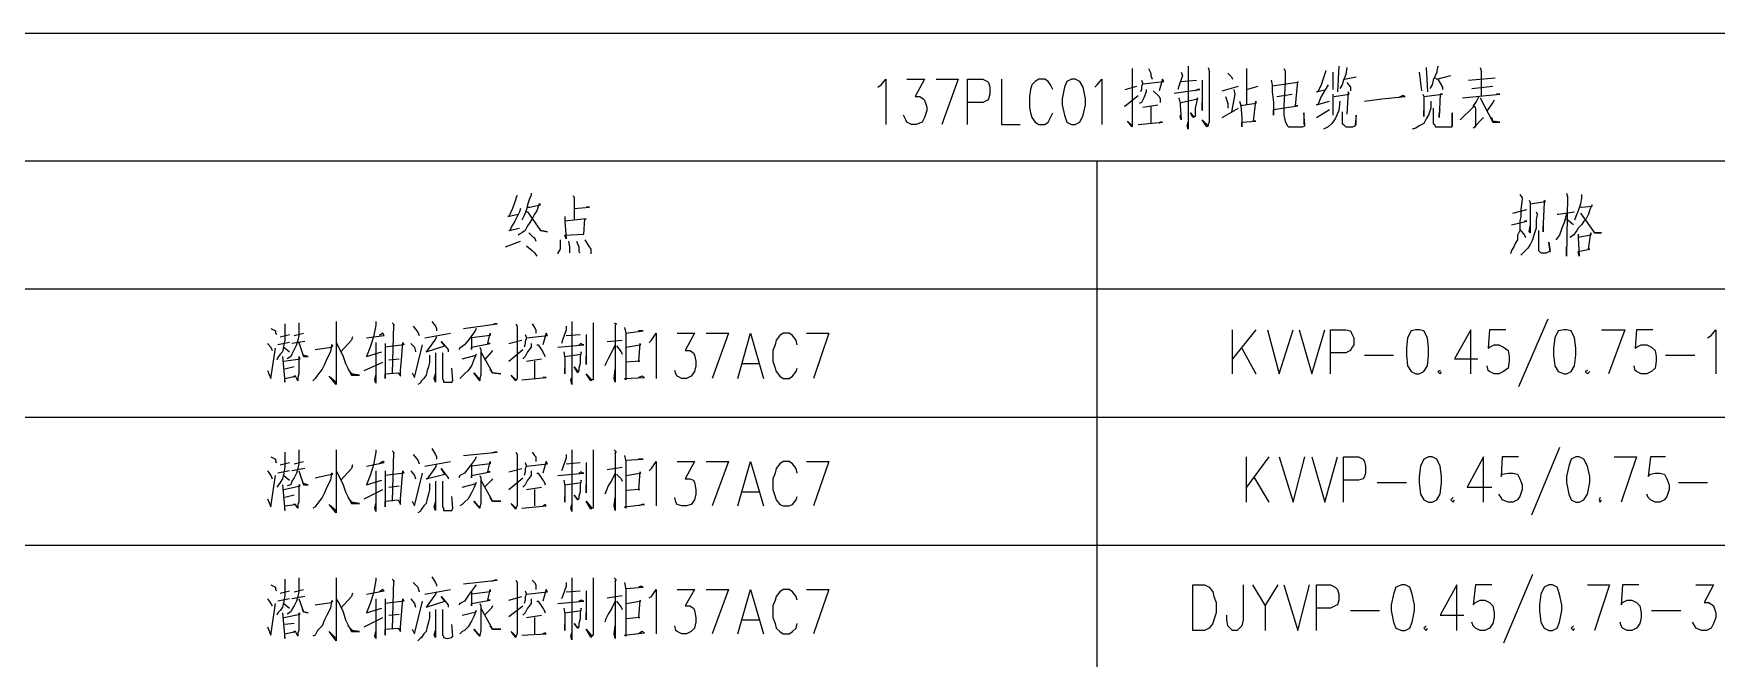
# Model space of a CAD drawing. Header units: millimetres. Extents: x 201 to 11482, y -7821 to 251.
# Drawn here: x 3325.2 to 3416.7, y -5501 to -5467 of the extents above; entities that cross this region are included whole.
import ezdxf

# ---------------------------------------------------------------- set-up
doc = ezdxf.new("R2010")
doc.units = ezdxf.units.MM

msp = doc.modelspace()

# ---------------------------------------------------------------- linework, layer by layer
at = {"color": 0, "lineweight": 18}
for points in [[(3542.416, -5473.913), (3542.416, -5466.991), (3233.615, -5466.991), (3233.615, -5473.913), (3542.416, -5473.913)], [(3384.936, -5468.896), (3384.936, -5469.087), (3384.936, -5471.881), (3384.936, -5472.071), (3384.682, -5471.754), (3384.936, -5472.008)], [(3385.825, -5468.896), (3385.952, -5469.15), (3385.952, -5469.277), (3385.952, -5469.277), (3386.015, -5469.468)], [(3387.603, -5469.087), (3387.666, -5469.277), (3387.476, -5469.849), (3387.412, -5470.039)], [(3387.984, -5468.769), (3387.984, -5468.896), (3387.984, -5472.198), (3387.92, -5472.008), (3387.984, -5471.817)], [(3389.063, -5468.833), (3389.127, -5469.023), (3389.127, -5471.69), (3389.127, -5471.817), (3389.063, -5471.944), (3389.063, -5472.008), (3389, -5472.071), (3388.746, -5471.69), (3389.063, -5472.008)], [(3390.143, -5469.15), (3390.333, -5469.341), (3390.397, -5469.468)], [(3391.159, -5468.896), (3391.159, -5469.023), (3391.159, -5470.865)], [(3393.191, -5468.896), (3393.254, -5469.023), (3393.254, -5469.658), (3393.191, -5470.928), (3393.191, -5471.436), (3393.254, -5471.754), (3393.318, -5471.881), (3393.381, -5472.008), (3393.445, -5472.071), (3393.699, -5472.071), (3394.207, -5472.071), (3394.334, -5472.008), (3394.334, -5471.944), (3394.27, -5471.309), (3394.27, -5471.944)], [(3395.477, -5469.023), (3395.223, -5469.785), (3395.032, -5470.166), (3394.969, -5470.166), (3395.477, -5470.039), (3395.604, -5469.785), (3395.223, -5470.42), (3395.032, -5470.865), (3394.969, -5470.865), (3395.667, -5470.674)], [(3395.858, -5469.087), (3395.858, -5470.039)], [(3396.175, -5468.769), (3396.112, -5470.166)], [(3396.62, -5468.833), (3396.556, -5469.214), (3396.429, -5469.531), (3396.366, -5469.785), (3396.239, -5469.976)], [(3400.557, -5469.087), (3400.684, -5470.103)], [(3400.938, -5468.833), (3401.001, -5470.166)], [(3401.573, -5468.769), (3401.509, -5469.023), (3401.509, -5469.087), (3401.319, -5469.531), (3401.255, -5469.785), (3401.128, -5469.976)], [(3403.859, -5468.833), (3403.922, -5469.023), (3403.922, -5470.42)], [(3371.093, -5469.912), (3371.283, -5469.785), (3371.537, -5469.468), (3371.537, -5471.944)], [(3372.68, -5469.468), (3373.633, -5469.468), (3373.125, -5470.42), (3373.379, -5470.42), (3373.569, -5470.547), (3373.633, -5470.611), (3373.76, -5470.992), (3373.76, -5471.182), (3373.633, -5471.563), (3373.506, -5471.817), (3373.188, -5471.944), (3372.934, -5471.944), (3372.68, -5471.817), (3372.617, -5471.69), (3372.49, -5471.436)], [(3374.268, -5469.468), (3375.474, -5469.468), (3374.585, -5471.944)], [(3375.982, -5471.944), (3375.982, -5469.468), (3376.808, -5469.468), (3377.062, -5469.595), (3377.125, -5469.658), (3377.189, -5469.912), (3377.189, -5470.293), (3377.125, -5470.547), (3377.062, -5470.611), (3376.808, -5470.738), (3375.982, -5470.738)], [(3377.824, -5469.468), (3377.824, -5471.944), (3378.84, -5471.944)], [(3380.618, -5470.039), (3380.491, -5469.785), (3380.364, -5469.595), (3380.173, -5469.468), (3379.856, -5469.468), (3379.665, -5469.595), (3379.475, -5469.785), (3379.411, -5470.039), (3379.348, -5470.42), (3379.348, -5470.992), (3379.411, -5471.309), (3379.475, -5471.563), (3379.665, -5471.817), (3379.856, -5471.944), (3380.173, -5471.944), (3380.364, -5471.817), (3380.491, -5471.563), (3380.618, -5471.309)], [(3381.634, -5469.468), (3381.38, -5469.595), (3381.253, -5469.912), (3381.126, -5470.547), (3381.126, -5470.865), (3381.253, -5471.436), (3381.38, -5471.817), (3381.634, -5471.944), (3381.824, -5471.944), (3382.078, -5471.817), (3382.269, -5471.436), (3382.396, -5470.865), (3382.396, -5470.547), (3382.269, -5469.912), (3382.078, -5469.595), (3381.824, -5469.468), (3381.634, -5469.468)], [(3382.904, -5469.912), (3383.031, -5469.785), (3383.285, -5469.468), (3383.285, -5471.944)], [(3384.555, -5470.039), (3385.19, -5469.849)], [(3385.698, -5470.039), (3385.698, -5470.166), (3385.571, -5470.484), (3385.444, -5470.738), (3385.317, -5470.801)], [(3385.444, -5469.531), (3385.507, -5469.722), (3385.444, -5469.849), (3385.444, -5470.039), (3385.38, -5470.166)], [(3385.507, -5469.722), (3386.65, -5469.595), (3386.587, -5469.468), (3386.396, -5470.103)], [(3386.079, -5470.103), (3386.396, -5470.42), (3386.46, -5470.547), (3386.46, -5470.738)], [(3387.222, -5470.23), (3388.619, -5470.039), (3388.555, -5470.039), (3388.492, -5470.039), (3388.365, -5470.103)], [(3387.603, -5469.595), (3388.428, -5469.531)], [(3388.746, -5469.531), (3388.746, -5469.658), (3388.746, -5471.182), (3388.746, -5470.865), (3388.746, -5470.738)], [(3389.825, -5470.103), (3390.714, -5469.849)], [(3390.46, -5470.039), (3390.524, -5470.293), (3390.333, -5471.246)], [(3391.159, -5470.039), (3391.794, -5469.849)], [(3392.492, -5469.531), (3392.556, -5469.785), (3392.556, -5470.166), (3392.619, -5470.738), (3392.619, -5470.801), (3392.619, -5471.436), (3392.619, -5471.119), (3393.953, -5470.928), (3393.826, -5470.928), (3393.953, -5469.595), (3393.953, -5469.658), (3392.556, -5469.849)], [(3395.921, -5470.42), (3396.747, -5470.293), (3396.683, -5470.166), (3396.62, -5471.373)], [(3396.493, -5469.468), (3397.128, -5469.341)], [(3396.62, -5469.658), (3396.81, -5469.912), (3396.81, -5470.103)], [(3401.446, -5469.404), (3401.509, -5469.468), (3402.271, -5469.277)], [(3401.573, -5469.468), (3401.827, -5469.912), (3401.827, -5470.039)], [(3403.224, -5469.531), (3404.684, -5469.404)], [(3403.414, -5469.976), (3404.557, -5469.849)], [(3384.491, -5470.928), (3384.555, -5470.928), (3385.253, -5470.357)], [(3385.507, -5470.992), (3386.333, -5470.865)], [(3385.952, -5470.928), (3385.952, -5471.881)], [(3387.476, -5470.484), (3387.539, -5470.801), (3387.539, -5470.865), (3387.603, -5471.69), (3387.539, -5471.5), (3387.603, -5471.373)], [(3387.603, -5470.738), (3388.492, -5470.547), (3388.492, -5470.484), (3388.428, -5470.738), (3388.365, -5471.055), (3388.365, -5471.309), (3388.365, -5471.5), (3388.238, -5471.563), (3388.111, -5471.309), (3388.301, -5471.563)], [(3389.825, -5471.563), (3390.714, -5471.055)], [(3390.016, -5470.42), (3390.143, -5470.801), (3390.143, -5471.055)], [(3390.778, -5470.674), (3390.841, -5470.928), (3390.905, -5471.563), (3390.905, -5472.071), (3390.905, -5471.817), (3391.667, -5471.754), (3391.54, -5471.754), (3391.667, -5470.674), (3391.667, -5470.801), (3390.841, -5470.928)], [(3392.81, -5470.42), (3393.635, -5470.293)], [(3396.239, -5470.674), (3396.175, -5471.182), (3395.985, -5471.627), (3395.794, -5471.881), (3395.604, -5472.071), (3395.35, -5472.198)], [(3395.858, -5470.293), (3395.858, -5470.42), (3395.858, -5471.055), (3395.858, -5471.055), (3395.858, -5471.436)], [(3397.572, -5470.674), (3398.525, -5470.547), (3398.525, -5470.547), (3399.795, -5470.42), (3399.668, -5470.357), (3399.414, -5470.484)], [(3401.192, -5470.674), (3401.192, -5470.801), (3401.192, -5471.055), (3401.065, -5471.436), (3400.938, -5471.627), (3400.811, -5471.881), (3400.557, -5472.008), (3400.366, -5472.135), (3400.176, -5472.198)], [(3400.747, -5470.293), (3400.811, -5470.42), (3400.811, -5471.5), (3400.811, -5471.309), (3400.811, -5471.182)], [(3400.811, -5470.42), (3401.827, -5470.293), (3401.7, -5470.293), (3401.636, -5471.563), (3401.636, -5471.373), (3401.7, -5471.119)], [(3401.319, -5471.055), (3401.319, -5471.182), (3401.319, -5471.246), (3401.319, -5471.69), (3401.319, -5471.881), (3401.382, -5471.944), (3401.446, -5472.071), (3401.7, -5472.071), (3401.954, -5472.071), (3402.335, -5472.071), (3402.335, -5472.008), (3402.335, -5471.309), (3402.335, -5472.008)], [(3403.795, -5470.42), (3403.668, -5470.674), (3403.478, -5470.928), (3403.478, -5470.992), (3403.351, -5471.119), (3403.224, -5471.246), (3403.033, -5471.436), (3402.906, -5471.563), (3402.779, -5471.69)], [(3402.906, -5470.484), (3404.938, -5470.293), (3404.875, -5470.293), (3404.748, -5470.293)], [(3403.541, -5470.928), (3403.605, -5471.055), (3403.605, -5472.071), (3403.478, -5472.135), (3404.049, -5471.563)], [(3403.859, -5470.484), (3404.557, -5471.817), (3404.938, -5471.817), (3404.557, -5471.754), (3404.494, -5471.563)], [(3404.621, -5470.611), (3404.557, -5470.738), (3404.24, -5471.182)], [(3385.253, -5471.944), (3386.587, -5471.817), (3386.46, -5471.817), (3386.396, -5471.881)], [(3394.969, -5471.563), (3395.667, -5471.119)], [(3396.366, -5471.246), (3396.366, -5471.754), (3396.366, -5471.881), (3396.429, -5471.944), (3396.556, -5472.071), (3396.747, -5472.071), (3396.937, -5472.071), (3397.064, -5472.008), (3397.128, -5471.944), (3397.128, -5471.436), (3397.064, -5471.944)], [(3323.277, -5480.898), (3383.031, -5480.898), (3383.031, -5473.913)], [(3383.031, -5480.898), (3432.878, -5480.898), (3432.878, -5473.913)], [(3351.471, -5475.818), (3351.408, -5475.945), (3351.408, -5476.008), (3351.217, -5476.516), (3351.027, -5476.961), (3350.963, -5476.961), (3351.535, -5476.834)], [(3351.662, -5476.516), (3351.598, -5476.707), (3351.344, -5477.215), (3351.154, -5477.532), (3351.09, -5477.723), (3351.027, -5477.723), (3351.598, -5477.596)], [(3352.043, -5476.453), (3352.17, -5476.453), (3352.741, -5476.326), (3352.678, -5476.262), (3352.551, -5476.643), (3352.424, -5476.834), (3352.297, -5477.088), (3352.17, -5477.278), (3352.043, -5477.469), (3351.916, -5477.723), (3351.725, -5477.85), (3351.598, -5477.913), (3351.535, -5477.977)], [(3352.233, -5475.691), (3352.233, -5475.818), (3352.17, -5475.945), (3352.043, -5476.326), (3351.979, -5476.58), (3351.852, -5476.897), (3351.725, -5477.151)], [(3354.519, -5475.818), (3354.583, -5475.945), (3354.583, -5477.151)], [(3354.583, -5476.516), (3355.408, -5476.453), (3355.345, -5476.453), (3355.218, -5476.453)], [(3406.018, -5475.754), (3406.145, -5475.945), (3406.145, -5476.008), (3406.081, -5476.58), (3406.081, -5476.961), (3406.018, -5477.215), (3406.018, -5477.469), (3406.018, -5477.723), (3405.891, -5477.977), (3405.891, -5478.231), (3405.764, -5478.421), (3405.7, -5478.612), (3405.573, -5478.802), (3405.51, -5478.993)], [(3405.637, -5476.77), (3406.399, -5476.58)], [(3406.526, -5476.072), (3406.589, -5476.199), (3406.589, -5477.596), (3406.589, -5477.85), (3406.526, -5477.786), (3406.589, -5477.469)], [(3406.589, -5476.262), (3407.415, -5476.135), (3407.351, -5476.072), (3407.351, -5476.199), (3407.288, -5477.342), (3407.288, -5477.786), (3407.288, -5477.659), (3407.288, -5477.469)], [(3408.558, -5475.691), (3408.621, -5475.881), (3408.558, -5479.12), (3408.558, -5478.993), (3408.558, -5478.612)], [(3409.32, -5476.453), (3409.383, -5476.453), (3409.955, -5476.389), (3409.955, -5476.326), (3409.828, -5476.58), (3409.764, -5476.834), (3409.637, -5477.088), (3409.51, -5477.215), (3409.383, -5477.405), (3409.193, -5477.596), (3409.129, -5477.723), (3408.939, -5477.977), (3408.748, -5478.104)], [(3409.383, -5475.754), (3409.383, -5475.945), (3409.32, -5476.262), (3409.193, -5476.643), (3409.066, -5476.961), (3409.002, -5477.151)], [(3351.979, -5476.707), (3352.043, -5476.707), (3352.741, -5477.723), (3353.122, -5477.786), (3352.741, -5477.723), (3352.678, -5477.596)], [(3354.075, -5476.961), (3354.075, -5476.961), (3354.075, -5477.215), (3354.138, -5478.167), (3354.075, -5477.977), (3355.091, -5477.913), (3355.091, -5477.913), (3355.154, -5477.088), (3355.218, -5477.088), (3354.075, -5477.215)], [(3405.573, -5477.405), (3406.399, -5477.215), (3406.335, -5477.215), (3406.272, -5477.215)], [(3406.907, -5476.707), (3406.97, -5476.834), (3406.907, -5477.151), (3406.907, -5477.596), (3406.78, -5477.977), (3406.716, -5478.231), (3406.589, -5478.485), (3406.462, -5478.675), (3406.335, -5478.802), (3406.145, -5478.993), (3406.081, -5479.056)], [(3408.558, -5476.834), (3408.431, -5477.278), (3408.304, -5477.596), (3408.177, -5477.977), (3407.986, -5478.231)], [(3408.05, -5476.834), (3408.113, -5476.834), (3409.002, -5476.707)], [(3408.558, -5477.088), (3408.875, -5477.342), (3408.939, -5477.405)], [(3409.32, -5476.77), (3409.32, -5476.77), (3410.082, -5477.85), (3410.463, -5477.85), (3410.082, -5477.85), (3410.018, -5477.723)], [(3350.836, -5478.612), (3351.662, -5478.294)], [(3352.106, -5477.85), (3352.36, -5478.104), (3352.424, -5478.104), (3352.487, -5478.294)], [(3353.821, -5478.231), (3353.821, -5478.548), (3353.821, -5478.739), (3353.694, -5478.929), (3353.694, -5478.993)], [(3354.265, -5478.294), (3354.329, -5478.612), (3354.329, -5478.802), (3354.329, -5478.929)], [(3354.71, -5478.294), (3354.837, -5478.612), (3354.837, -5478.866), (3354.9, -5478.929)], [(3355.154, -5478.231), (3355.345, -5478.548), (3355.472, -5478.739), (3355.472, -5478.929), (3355.472, -5478.993)], [(3406.018, -5477.659), (3406.272, -5477.977), (3406.335, -5478.104)], [(3407.034, -5477.723), (3407.034, -5477.85), (3407.034, -5477.913), (3407.034, -5478.675), (3407.034, -5478.802), (3407.097, -5478.866), (3407.161, -5478.929), (3407.224, -5478.929), (3407.478, -5478.929), (3407.605, -5478.866), (3407.669, -5478.866), (3407.605, -5478.358), (3407.669, -5478.866)], [(3409.193, -5477.913), (3409.193, -5478.104), (3409.256, -5479.12), (3409.193, -5478.866), (3409.828, -5478.739), (3409.764, -5478.739), (3409.891, -5477.85), (3409.891, -5477.977), (3409.193, -5478.104)], [(3351.979, -5478.548), (3352.297, -5478.802), (3352.424, -5478.929), (3352.551, -5479.12)], [(3323.277, -5487.883), (3383.031, -5487.883), (3383.031, -5480.898)], [(3383.031, -5487.883), (3432.878, -5487.883), (3432.878, -5480.898)], [(3338.835, -5482.803), (3338.835, -5482.93), (3338.835, -5483.692), (3338.771, -5483.946), (3338.708, -5484.327), (3338.581, -5484.454), (3338.454, -5484.644), (3338.39, -5484.771)], [(3339.597, -5482.739), (3339.597, -5482.93), (3339.597, -5483.438), (3339.533, -5483.692), (3339.47, -5483.946), (3339.343, -5484.2), (3339.216, -5484.454), (3339.152, -5484.581), (3338.962, -5484.708)], [(3341.629, -5482.676), (3341.629, -5482.93), (3341.629, -5485.724), (3341.629, -5485.978), (3341.629, -5486.105), (3341.248, -5485.66), (3341.629, -5485.978)], [(3343.788, -5482.676), (3343.788, -5482.866), (3343.661, -5483.501), (3343.47, -5484.073), (3343.28, -5484.581), (3343.28, -5484.581), (3344.105, -5484.327)], [(3344.677, -5482.739), (3344.804, -5482.866), (3344.74, -5482.866), (3344.677, -5485.47)], [(3345.82, -5482.93), (3346.074, -5483.247), (3346.137, -5483.438)], [(3346.836, -5482.676), (3347.026, -5482.93), (3347.09, -5483.057), (3347.09, -5483.184)], [(3348.55, -5483.057), (3350.392, -5482.803), (3350.265, -5482.803), (3350.074, -5482.866)], [(3351.408, -5482.803), (3351.471, -5482.93), (3351.471, -5485.787), (3351.408, -5485.914), (3351.154, -5485.597), (3351.408, -5485.851)], [(3352.297, -5482.803), (3352.424, -5482.993), (3352.487, -5483.12), (3352.487, -5483.184), (3352.487, -5483.311)], [(3354.138, -5482.93), (3354.138, -5483.12), (3353.948, -5483.692), (3353.884, -5483.882)], [(3354.456, -5482.676), (3354.456, -5482.803), (3354.456, -5486.105), (3354.392, -5485.851), (3354.456, -5485.724)], [(3355.599, -5482.739), (3355.599, -5482.866), (3355.599, -5485.533), (3355.599, -5485.724), (3355.599, -5485.851), (3355.535, -5485.851), (3355.472, -5485.914), (3355.218, -5485.533), (3355.535, -5485.851)], [(3356.742, -5482.739), (3356.869, -5482.803), (3356.805, -5482.866), (3356.805, -5485.978), (3356.742, -5485.787), (3356.805, -5485.279)], [(3357.313, -5482.993), (3357.377, -5483.311), (3357.377, -5485.851), (3357.313, -5485.787), (3358.393, -5485.724), (3358.266, -5485.66), (3358.075, -5485.724)], [(3407.542, -5482.549), (3405.954, -5486.232)], [(3337.882, -5483.882), (3338.073, -5484.073), (3338.136, -5484.263)], [(3338.073, -5483.057), (3338.327, -5483.184), (3338.327, -5483.311), (3338.39, -5483.374)], [(3339.089, -5483.819), (3338.454, -5483.946)], [(3338.581, -5483.501), (3339.089, -5483.374)], [(3339.914, -5483.755), (3339.216, -5483.882)], [(3339.343, -5483.438), (3339.851, -5483.311)], [(3339.597, -5483.819), (3339.851, -5484.581), (3340.105, -5484.581), (3339.851, -5484.517), (3339.787, -5484.454)], [(3341.629, -5483.819), (3341.819, -5484.2), (3342.01, -5484.581), (3342.137, -5484.962), (3342.391, -5485.47), (3342.454, -5485.597), (3342.899, -5485.597), (3342.454, -5485.533)], [(3342.518, -5483.501), (3342.454, -5483.692), (3341.883, -5484.327)], [(3343.28, -5483.565), (3344.232, -5483.438), (3344.169, -5483.311), (3343.978, -5483.438)], [(3343.788, -5483.819), (3343.788, -5483.946), (3343.788, -5483.946), (3343.788, -5486.041), (3343.724, -5485.851), (3343.788, -5485.597)], [(3344.296, -5483.882), (3344.296, -5484.073), (3344.296, -5485.787), (3344.296, -5485.533), (3344.994, -5485.47), (3345.121, -5485.66), (3345.121, -5485.343), (3345.185, -5484.771), (3345.248, -5483.819), (3345.312, -5483.946), (3344.296, -5484.073)], [(3345.693, -5483.882), (3345.883, -5484.073), (3345.947, -5484.327)], [(3346.455, -5483.565), (3347.852, -5483.311)], [(3347.09, -5483.501), (3347.026, -5483.628), (3346.582, -5484.263), (3346.518, -5484.327), (3347.534, -5484.009), (3347.344, -5483.755), (3347.725, -5484.2), (3347.725, -5484.327)], [(3349.249, -5483.057), (3349.185, -5483.184), (3348.868, -5483.628), (3348.614, -5483.946), (3348.36, -5484.136), (3348.296, -5484.2)], [(3348.995, -5483.501), (3348.995, -5484.2), (3348.995, -5484.073), (3350.011, -5483.882), (3349.884, -5483.882), (3350.011, -5483.311), (3350.011, -5483.438), (3348.995, -5483.565)], [(3351.027, -5483.882), (3351.725, -5483.692)], [(3352.233, -5483.882), (3352.233, -5484.073), (3352.043, -5484.327), (3351.916, -5484.581), (3351.789, -5484.708)], [(3351.916, -5483.374), (3351.979, -5483.565), (3351.916, -5483.755), (3351.916, -5483.882), (3351.852, -5484.073)], [(3351.979, -5483.565), (3353.122, -5483.438), (3353.059, -5483.311), (3352.868, -5483.946)], [(3353.694, -5484.073), (3355.091, -5483.946), (3355.027, -5483.946), (3354.964, -5483.882), (3354.837, -5483.946)], [(3354.138, -5483.438), (3354.9, -5483.374)], [(3355.218, -5483.374), (3355.218, -5483.501), (3355.218, -5485.025), (3355.218, -5484.771), (3355.218, -5484.581)], [(3356.361, -5483.755), (3357.186, -5483.692)], [(3357.377, -5483.311), (3358.329, -5483.184), (3358.202, -5483.184), (3358.075, -5483.184)], [(3357.377, -5484.073), (3358.139, -5483.946), (3358.202, -5483.946), (3358.139, -5483.882), (3358.075, -5484.835), (3358.139, -5484.835), (3357.377, -5484.898)], [(3358.647, -5483.819), (3358.774, -5483.692), (3359.028, -5483.311), (3359.028, -5485.787)], [(3360.171, -5483.311), (3361.123, -5483.311), (3360.615, -5484.263), (3360.869, -5484.263), (3361.06, -5484.39), (3361.123, -5484.517), (3361.187, -5484.835), (3361.187, -5485.089), (3361.123, -5485.406), (3360.933, -5485.66), (3360.679, -5485.787), (3360.425, -5485.787), (3360.171, -5485.66), (3360.107, -5485.533), (3360.044, -5485.343)], [(3361.758, -5483.311), (3362.965, -5483.311), (3362.076, -5485.787)], [(3363.473, -5485.787), (3364.171, -5483.311), (3364.87, -5485.787)], [(3366.711, -5483.946), (3366.648, -5483.692), (3366.457, -5483.438), (3366.267, -5483.311), (3365.949, -5483.311), (3365.759, -5483.438), (3365.568, -5483.692), (3365.505, -5483.946), (3365.378, -5484.263), (3365.378, -5484.835), (3365.505, -5485.216), (3365.568, -5485.406), (3365.759, -5485.66), (3365.949, -5485.787), (3366.267, -5485.787), (3366.457, -5485.66), (3366.648, -5485.406), (3366.711, -5485.216)], [(3367.219, -5483.311), (3368.426, -5483.311), (3367.6, -5485.787)], [(3391.667, -5483.12), (3390.397, -5484.708)], [(3390.397, -5485.533), (3390.397, -5483.12)], [(3392.302, -5483.12), (3392.937, -5485.533), (3393.699, -5483.12)], [(3394.016, -5483.12), (3394.715, -5485.533), (3395.413, -5483.12)], [(3395.731, -5485.533), (3395.731, -5483.12), (3396.556, -5483.12), (3396.81, -5483.184), (3396.874, -5483.311), (3397.001, -5483.565), (3397.001, -5483.946), (3396.874, -5484.136), (3396.81, -5484.263), (3396.556, -5484.39), (3395.731, -5484.39)], [(3400.366, -5483.12), (3400.112, -5483.184), (3399.922, -5483.565), (3399.858, -5484.136), (3399.858, -5484.517), (3399.922, -5485.089), (3400.112, -5485.406), (3400.366, -5485.533), (3400.557, -5485.533), (3400.811, -5485.406), (3401.001, -5485.089), (3401.065, -5484.517), (3401.065, -5484.136), (3401.001, -5483.565), (3400.811, -5483.184), (3400.557, -5483.12), (3400.366, -5483.12)], [(3403.351, -5485.533), (3403.351, -5483.12), (3402.462, -5484.708), (3403.732, -5484.708)], [(3405.256, -5483.12), (3404.367, -5483.12), (3404.303, -5484.136), (3404.367, -5484.073), (3404.621, -5483.946), (3404.875, -5483.946), (3405.129, -5484.073), (3405.383, -5484.263), (3405.446, -5484.581), (3405.446, -5484.835), (3405.383, -5485.216), (3405.129, -5485.406), (3404.875, -5485.533), (3404.621, -5485.533), (3404.367, -5485.406), (3404.303, -5485.343), (3404.24, -5485.089)], [(3408.431, -5483.12), (3408.113, -5483.184), (3407.923, -5483.565), (3407.859, -5484.136), (3407.859, -5484.517), (3407.923, -5485.089), (3408.113, -5485.406), (3408.431, -5485.533), (3408.558, -5485.533), (3408.812, -5485.406), (3409.002, -5485.089), (3409.066, -5484.517), (3409.066, -5484.136), (3409.002, -5483.565), (3408.812, -5483.184), (3408.558, -5483.12), (3408.431, -5483.12)], [(3410.463, -5483.12), (3411.733, -5483.12), (3410.844, -5485.533)], [(3413.257, -5483.12), (3412.368, -5483.12), (3412.304, -5484.136), (3412.368, -5484.073), (3412.622, -5483.946), (3412.939, -5483.946), (3413.193, -5484.073), (3413.384, -5484.263), (3413.447, -5484.581), (3413.447, -5484.835), (3413.384, -5485.216), (3413.193, -5485.406), (3412.939, -5485.533), (3412.622, -5485.533), (3412.368, -5485.406), (3412.304, -5485.343), (3412.241, -5485.089)], [(3416.241, -5483.565), (3416.432, -5483.438), (3416.686, -5483.12), (3416.686, -5485.533)], [(3337.882, -5485.343), (3338.073, -5485.787), (3338.327, -5484.136)], [(3338.708, -5484.581), (3338.835, -5485.978), (3338.835, -5485.787), (3339.406, -5485.66), (3339.343, -5485.66), (3339.279, -5485.724)], [(3338.771, -5484.073), (3339.089, -5484.327)], [(3338.771, -5484.835), (3339.66, -5484.708), (3339.597, -5484.581), (3339.597, -5484.962), (3339.597, -5485.279), (3339.597, -5485.533), (3339.533, -5485.724), (3339.533, -5485.914), (3339.406, -5485.66)], [(3340.486, -5484.2), (3341.375, -5484.073), (3341.438, -5484.009), (3341.375, -5483.946), (3341.311, -5484.327), (3341.121, -5484.708), (3340.994, -5485.025), (3340.867, -5485.279), (3340.613, -5485.597), (3340.486, -5485.787), (3340.359, -5485.914)], [(3344.486, -5484.771), (3345.058, -5484.708)], [(3345.756, -5485.47), (3345.883, -5485.724), (3346.328, -5483.946)], [(3346.709, -5484.517), (3346.709, -5484.644), (3346.709, -5484.898), (3346.645, -5485.152), (3346.582, -5485.343), (3346.518, -5485.597), (3346.391, -5485.787), (3346.264, -5485.914), (3346.201, -5486.041), (3346.074, -5486.105)], [(3347.026, -5484.39), (3347.026, -5484.517), (3347.026, -5485.724), (3347.026, -5485.978), (3346.963, -5485.787), (3347.026, -5485.533)], [(3347.407, -5484.39), (3347.407, -5485.597), (3347.407, -5485.787), (3347.471, -5485.914), (3347.471, -5485.978), (3347.661, -5485.978), (3347.915, -5485.978), (3347.979, -5485.914), (3347.915, -5485.216)], [(3348.487, -5484.708), (3349.249, -5484.517), (3349.249, -5484.454), (3349.122, -5484.771), (3348.995, -5485.089), (3348.804, -5485.343), (3348.614, -5485.533), (3348.487, -5485.66), (3348.36, -5485.787)], [(3349.439, -5484.073), (3349.503, -5484.2), (3349.503, -5485.597), (3349.439, -5485.787), (3349.439, -5485.914), (3349.122, -5485.47), (3349.439, -5485.851)], [(3349.503, -5484.327), (3350.138, -5485.47), (3350.582, -5485.533), (3350.138, -5485.47), (3350.011, -5485.279)], [(3350.138, -5484.263), (3350.074, -5484.327), (3349.693, -5484.771)], [(3351.027, -5484.835), (3351.027, -5484.835), (3351.789, -5484.2)], [(3351.979, -5484.835), (3352.805, -5484.708)], [(3352.551, -5483.946), (3352.614, -5483.946), (3352.868, -5484.327), (3352.932, -5484.454), (3352.995, -5484.581)], [(3354.011, -5484.327), (3354.075, -5484.708), (3354.075, -5484.708), (3354.075, -5485.533), (3354.075, -5485.343), (3354.075, -5485.216)], [(3354.075, -5484.581), (3354.964, -5484.454), (3354.964, -5484.327), (3354.9, -5484.581), (3354.9, -5484.962), (3354.837, -5485.216), (3354.837, -5485.343), (3354.773, -5485.47), (3354.583, -5485.152), (3354.773, -5485.406)], [(3356.805, -5483.946), (3356.615, -5484.327), (3356.424, -5484.708), (3356.297, -5484.962), (3356.234, -5485.089)], [(3356.869, -5484.009), (3357.123, -5484.327), (3357.186, -5484.454)], [(3390.905, -5484.136), (3391.667, -5485.533)], [(3397.572, -5484.517), (3399.16, -5484.517)], [(3413.955, -5484.517), (3415.543, -5484.517)], [(3339.343, -5485.152), (3338.835, -5485.279)], [(3342.264, -5485.279), (3342.518, -5485.597)], [(3343.153, -5485.343), (3344.169, -5484.898)], [(3351.725, -5485.851), (3353.059, -5485.724), (3352.995, -5485.724), (3352.868, -5485.724)], [(3352.424, -5484.835), (3352.424, -5485.787)], [(3363.727, -5484.962), (3364.616, -5484.962)], [(3401.7, -5485.343), (3401.573, -5485.406), (3401.7, -5485.533), (3401.763, -5485.406)], [(3409.701, -5485.343), (3409.574, -5485.406), (3409.701, -5485.533), (3409.828, -5485.406)], [(3323.277, -5487.883), (3323.277, -5494.868), (3383.031, -5494.868), (3383.031, -5487.883)], [(3383.031, -5494.868), (3432.878, -5494.868), (3432.878, -5487.883)], [(3338.073, -5490.042), (3338.327, -5490.169), (3338.327, -5490.296), (3338.39, -5490.359)], [(3338.835, -5489.788), (3338.835, -5489.915), (3338.835, -5490.613), (3338.771, -5490.931), (3338.708, -5491.248), (3338.581, -5491.439), (3338.454, -5491.629), (3338.39, -5491.693)], [(3339.597, -5489.661), (3339.597, -5489.915), (3339.597, -5490.423), (3339.533, -5490.677), (3339.47, -5490.931), (3339.343, -5491.185), (3339.216, -5491.375), (3339.152, -5491.566), (3338.962, -5491.629)], [(3339.343, -5490.423), (3339.851, -5490.296)], [(3341.629, -5489.661), (3341.629, -5489.915), (3341.629, -5492.709), (3341.629, -5492.963), (3341.629, -5493.09), (3341.248, -5492.645), (3341.629, -5492.963)], [(3343.788, -5489.661), (3343.788, -5489.788), (3343.661, -5490.486), (3343.47, -5491.058), (3343.28, -5491.566), (3343.28, -5491.566), (3344.105, -5491.312)], [(3343.28, -5490.55), (3344.232, -5490.359), (3344.169, -5490.296), (3343.978, -5490.423)], [(3344.677, -5489.724), (3344.804, -5489.851), (3344.74, -5489.788), (3344.677, -5492.455)], [(3345.82, -5489.915), (3346.074, -5490.232), (3346.137, -5490.423)], [(3346.455, -5490.55), (3347.852, -5490.296)], [(3346.836, -5489.597), (3347.026, -5489.915), (3347.09, -5490.042), (3347.09, -5490.169)], [(3349.249, -5490.042), (3349.185, -5490.169), (3348.868, -5490.613), (3348.614, -5490.931), (3348.36, -5491.058), (3348.296, -5491.185)], [(3348.55, -5489.978), (3350.392, -5489.788), (3350.265, -5489.788), (3350.074, -5489.851)], [(3348.995, -5490.423), (3348.995, -5491.185), (3348.995, -5491.058), (3350.011, -5490.867), (3349.884, -5490.867), (3350.011, -5490.296), (3350.011, -5490.423), (3348.995, -5490.55)], [(3351.408, -5489.788), (3351.471, -5489.915), (3351.471, -5492.709), (3351.408, -5492.836), (3351.408, -5492.899), (3351.154, -5492.582), (3351.408, -5492.836)], [(3351.979, -5490.55), (3353.122, -5490.423), (3353.059, -5490.296), (3352.868, -5490.931)], [(3352.297, -5489.788), (3352.424, -5489.978), (3352.487, -5490.042), (3352.487, -5490.169), (3352.487, -5490.296)], [(3354.138, -5489.915), (3354.138, -5490.105), (3353.948, -5490.677), (3353.884, -5490.804)], [(3354.456, -5489.661), (3354.456, -5489.788), (3354.456, -5493.026), (3354.392, -5492.836), (3354.456, -5492.645)], [(3355.599, -5489.661), (3355.599, -5489.851), (3355.599, -5492.455), (3355.599, -5492.645), (3355.599, -5492.836), (3355.535, -5492.836), (3355.472, -5492.899), (3355.218, -5492.455), (3355.535, -5492.836)], [(3356.742, -5489.661), (3356.869, -5489.788), (3356.805, -5489.788), (3356.805, -5492.963), (3356.742, -5492.709), (3356.805, -5492.264)], [(3357.313, -5489.978), (3357.377, -5490.296), (3357.377, -5492.836), (3357.313, -5492.772), (3358.393, -5492.645), (3358.266, -5492.645), (3358.075, -5492.709)], [(3357.377, -5490.232), (3358.329, -5490.169), (3358.202, -5490.169), (3358.075, -5490.169)], [(3358.647, -5490.804), (3358.774, -5490.677), (3359.028, -5490.296), (3359.028, -5492.709)], [(3360.171, -5490.296), (3361.123, -5490.296), (3360.615, -5491.248), (3360.869, -5491.248), (3361.06, -5491.312), (3361.123, -5491.439), (3361.187, -5491.82), (3361.187, -5492.074), (3361.123, -5492.391), (3360.933, -5492.645), (3360.679, -5492.709), (3360.425, -5492.709), (3360.171, -5492.645), (3360.107, -5492.518), (3360.044, -5492.264)], [(3361.758, -5490.296), (3362.965, -5490.296), (3362.076, -5492.709)], [(3363.473, -5492.709), (3364.171, -5490.296), (3364.87, -5492.709)], [(3366.711, -5490.931), (3366.648, -5490.677), (3366.457, -5490.423), (3366.267, -5490.296), (3365.949, -5490.296), (3365.759, -5490.423), (3365.568, -5490.677), (3365.505, -5490.931), (3365.378, -5491.248), (3365.378, -5491.82), (3365.505, -5492.201), (3365.568, -5492.391), (3365.759, -5492.645), (3365.949, -5492.709), (3366.267, -5492.709), (3366.457, -5492.645), (3366.648, -5492.391), (3366.711, -5492.201)], [(3367.219, -5490.296), (3368.426, -5490.296), (3367.6, -5492.709)], [(3392.365, -5490.042), (3391.159, -5491.693)], [(3391.159, -5492.518), (3391.159, -5490.042)], [(3392.937, -5490.042), (3393.699, -5492.518), (3394.334, -5490.042)], [(3394.715, -5490.042), (3395.413, -5492.518), (3396.112, -5490.042)], [(3396.429, -5492.518), (3396.429, -5490.042), (3397.255, -5490.042), (3397.509, -5490.169), (3397.572, -5490.296), (3397.636, -5490.55), (3397.636, -5490.931), (3397.572, -5491.121), (3397.509, -5491.248), (3397.255, -5491.312), (3396.429, -5491.312)], [(3401.065, -5490.042), (3400.811, -5490.169), (3400.62, -5490.55), (3400.557, -5491.121), (3400.557, -5491.439), (3400.62, -5492.074), (3400.811, -5492.391), (3401.065, -5492.518), (3401.255, -5492.518), (3401.509, -5492.391), (3401.7, -5492.074), (3401.763, -5491.439), (3401.763, -5491.121), (3401.7, -5490.55), (3401.509, -5490.169), (3401.255, -5490.042), (3401.065, -5490.042)], [(3404.049, -5492.518), (3404.049, -5490.042), (3403.16, -5491.693), (3404.494, -5491.693)], [(3405.954, -5490.042), (3405.065, -5490.042), (3405.002, -5491.121), (3405.065, -5490.994), (3405.383, -5490.931), (3405.637, -5490.931), (3405.891, -5490.994), (3406.018, -5491.248), (3406.145, -5491.566), (3406.145, -5491.82), (3406.018, -5492.201), (3405.891, -5492.391), (3405.637, -5492.518), (3405.383, -5492.518), (3405.065, -5492.391), (3405.002, -5492.264), (3404.875, -5492.074)], [(3408.177, -5489.534), (3406.653, -5493.217)], [(3409.066, -5490.042), (3408.812, -5490.169), (3408.685, -5490.55), (3408.558, -5491.121), (3408.558, -5491.439), (3408.685, -5492.074), (3408.812, -5492.391), (3409.066, -5492.518), (3409.256, -5492.518), (3409.51, -5492.391), (3409.701, -5492.074), (3409.828, -5491.439), (3409.828, -5491.121), (3409.701, -5490.55), (3409.51, -5490.169), (3409.256, -5490.042), (3409.066, -5490.042)], [(3411.161, -5490.042), (3412.368, -5490.042), (3411.542, -5492.518)], [(3413.955, -5490.042), (3413.13, -5490.042), (3413.003, -5491.121), (3413.13, -5490.994), (3413.384, -5490.931), (3413.638, -5490.931), (3413.892, -5490.994), (3414.019, -5491.248), (3414.146, -5491.566), (3414.146, -5491.82), (3414.019, -5492.201), (3413.892, -5492.391), (3413.638, -5492.518), (3413.384, -5492.518), (3413.13, -5492.391), (3413.003, -5492.264), (3412.939, -5492.074)], [(3337.882, -5490.804), (3338.073, -5491.058), (3338.136, -5491.248)], [(3337.882, -5492.328), (3338.073, -5492.772), (3338.327, -5491.058)], [(3339.089, -5490.804), (3338.454, -5490.931)], [(3338.581, -5490.486), (3339.089, -5490.359)], [(3338.771, -5491.058), (3339.089, -5491.312)], [(3339.914, -5490.677), (3339.216, -5490.804)], [(3339.597, -5490.804), (3339.851, -5491.566), (3340.105, -5491.566), (3339.851, -5491.502), (3339.787, -5491.375)], [(3340.486, -5491.185), (3341.375, -5490.994), (3341.438, -5490.994), (3341.375, -5490.931), (3341.311, -5491.312), (3341.121, -5491.693), (3340.994, -5492.01), (3340.867, -5492.264), (3340.613, -5492.582), (3340.486, -5492.772), (3340.359, -5492.836)], [(3341.629, -5490.804), (3341.819, -5491.185), (3342.01, -5491.566), (3342.137, -5491.947), (3342.391, -5492.455), (3342.454, -5492.582), (3342.899, -5492.582), (3342.454, -5492.518)], [(3342.518, -5490.486), (3342.454, -5490.677), (3341.883, -5491.312)], [(3343.788, -5490.804), (3343.788, -5490.931), (3343.788, -5490.931), (3343.788, -5493.026), (3343.724, -5492.836), (3343.788, -5492.582)], [(3344.296, -5490.804), (3344.296, -5491.058), (3344.296, -5492.772), (3344.296, -5492.455), (3344.994, -5492.391), (3345.121, -5492.645), (3345.121, -5492.328), (3345.185, -5491.693), (3345.248, -5490.804), (3345.312, -5490.931), (3344.296, -5491.058)], [(3345.693, -5490.804), (3345.883, -5491.058), (3345.947, -5491.248)], [(3345.756, -5492.455), (3345.883, -5492.709), (3346.328, -5490.931)], [(3347.09, -5490.423), (3347.026, -5490.613), (3346.582, -5491.248), (3346.518, -5491.248), (3347.534, -5490.994), (3347.344, -5490.677), (3347.725, -5491.185), (3347.725, -5491.248)], [(3349.439, -5491.058), (3349.503, -5491.185), (3349.503, -5492.582), (3349.439, -5492.772), (3349.439, -5492.836), (3349.122, -5492.455), (3349.439, -5492.836)], [(3351.027, -5490.867), (3351.725, -5490.677)], [(3351.027, -5491.82), (3351.027, -5491.82), (3351.789, -5491.185)], [(3352.233, -5490.804), (3352.233, -5491.058), (3352.043, -5491.312), (3351.916, -5491.566), (3351.789, -5491.693)], [(3351.916, -5490.359), (3351.979, -5490.55), (3351.916, -5490.677), (3351.916, -5490.867), (3351.852, -5491.058)], [(3352.551, -5490.931), (3352.614, -5490.931), (3352.868, -5491.312), (3352.932, -5491.375), (3352.995, -5491.566)], [(3353.694, -5491.058), (3355.091, -5490.931), (3355.027, -5490.931), (3354.964, -5490.867), (3354.837, -5490.931)], [(3354.138, -5490.423), (3354.9, -5490.359)], [(3355.218, -5490.359), (3355.218, -5490.486), (3355.218, -5492.01), (3355.218, -5491.693), (3355.218, -5491.566)], [(3356.805, -5490.931), (3356.615, -5491.312), (3356.424, -5491.629), (3356.297, -5491.947), (3356.234, -5492.074)], [(3356.361, -5490.74), (3357.186, -5490.613)], [(3356.869, -5490.994), (3357.123, -5491.248), (3357.186, -5491.375)], [(3357.377, -5491.058), (3358.139, -5490.931), (3358.202, -5490.931), (3358.139, -5490.867), (3358.075, -5491.82), (3358.139, -5491.82), (3357.377, -5491.883)], [(3391.54, -5491.121), (3392.365, -5492.518)], [(3338.708, -5491.566), (3338.835, -5492.963), (3338.835, -5492.709), (3339.406, -5492.645), (3339.343, -5492.645), (3339.279, -5492.645)], [(3338.771, -5491.82), (3339.66, -5491.629), (3339.597, -5491.566), (3339.597, -5491.947), (3339.597, -5492.264), (3339.597, -5492.518), (3339.533, -5492.645), (3339.533, -5492.836), (3339.406, -5492.645)], [(3339.343, -5492.137), (3338.835, -5492.264)], [(3343.153, -5492.328), (3344.169, -5491.82)], [(3344.486, -5491.693), (3345.058, -5491.629)], [(3346.709, -5491.502), (3346.709, -5491.629), (3346.709, -5491.82), (3346.645, -5492.074), (3346.582, -5492.328), (3346.518, -5492.582), (3346.391, -5492.709), (3346.264, -5492.899), (3346.201, -5493.026), (3346.074, -5493.09)], [(3347.026, -5491.375), (3347.026, -5491.439), (3347.026, -5492.709), (3347.026, -5492.963), (3346.963, -5492.772), (3347.026, -5492.518)], [(3347.407, -5491.375), (3347.407, -5492.582), (3347.407, -5492.772), (3347.471, -5492.836), (3347.471, -5492.963), (3347.661, -5492.963), (3347.915, -5492.963), (3347.979, -5492.836), (3347.915, -5492.201)], [(3348.487, -5491.693), (3349.249, -5491.502), (3349.249, -5491.439), (3349.122, -5491.756), (3348.995, -5492.01), (3348.804, -5492.328), (3348.614, -5492.518), (3348.487, -5492.645), (3348.36, -5492.709)], [(3349.503, -5491.312), (3350.138, -5492.455), (3350.582, -5492.455), (3350.138, -5492.455), (3350.011, -5492.264)], [(3350.138, -5491.248), (3350.074, -5491.312), (3349.693, -5491.693)], [(3351.979, -5491.82), (3352.805, -5491.693)], [(3352.424, -5491.82), (3352.424, -5492.709)], [(3354.011, -5491.312), (3354.075, -5491.629), (3354.075, -5491.693), (3354.075, -5492.518), (3354.075, -5492.328), (3354.075, -5492.201)], [(3354.075, -5491.566), (3354.964, -5491.439), (3354.964, -5491.312), (3354.9, -5491.566), (3354.9, -5491.947), (3354.837, -5492.201), (3354.837, -5492.328), (3354.773, -5492.391), (3354.583, -5492.137), (3354.773, -5492.391)], [(3363.727, -5491.947), (3364.616, -5491.947)], [(3398.271, -5491.439), (3399.858, -5491.439)], [(3414.654, -5491.439), (3416.241, -5491.439)], [(3342.264, -5492.264), (3342.518, -5492.582)], [(3351.725, -5492.836), (3353.059, -5492.709), (3352.995, -5492.645), (3352.868, -5492.709)], [(3402.398, -5492.264), (3402.271, -5492.391), (3402.398, -5492.518), (3402.462, -5492.391)], [(3410.399, -5492.264), (3410.336, -5492.391), (3410.399, -5492.518), (3410.463, -5492.391)], [(3323.277, -5494.868), (3323.277, -5501.853), (3383.031, -5501.853), (3383.031, -5494.868)], [(3338.835, -5496.709), (3338.835, -5496.9), (3338.835, -5497.598), (3338.771, -5497.916), (3338.708, -5498.233), (3338.581, -5498.424), (3338.454, -5498.551), (3338.39, -5498.678)], [(3339.597, -5496.646), (3339.597, -5496.9), (3339.597, -5497.408), (3339.533, -5497.662), (3339.47, -5497.916), (3339.343, -5498.17), (3339.216, -5498.36), (3339.152, -5498.487), (3338.962, -5498.614)], [(3341.629, -5496.646), (3341.629, -5496.9), (3341.629, -5499.694), (3341.629, -5499.884), (3341.629, -5500.075), (3341.248, -5499.567), (3341.629, -5499.948)], [(3343.788, -5496.646), (3343.788, -5496.773), (3343.661, -5497.471), (3343.47, -5498.043), (3343.28, -5498.551), (3343.28, -5498.551), (3344.105, -5498.297)], [(3344.677, -5496.709), (3344.804, -5496.836), (3344.74, -5496.773), (3344.677, -5499.44)], [(3346.836, -5496.582), (3347.026, -5496.9), (3347.09, -5497.027), (3347.09, -5497.09)], [(3354.456, -5496.646), (3354.456, -5496.773), (3354.456, -5500.011), (3354.392, -5499.821), (3354.456, -5499.63)], [(3355.599, -5496.646), (3355.599, -5496.836), (3355.599, -5499.44), (3355.599, -5499.63), (3355.599, -5499.757), (3355.535, -5499.821), (3355.472, -5499.884), (3355.218, -5499.44), (3355.535, -5499.821)], [(3356.742, -5496.646), (3356.869, -5496.773), (3356.805, -5496.773), (3356.805, -5499.948), (3356.742, -5499.694), (3356.805, -5499.249)], [(3406.716, -5496.455), (3405.129, -5500.202)], [(3338.073, -5497.027), (3338.327, -5497.154), (3338.327, -5497.281), (3338.39, -5497.344)], [(3338.581, -5497.471), (3339.089, -5497.344)], [(3339.343, -5497.408), (3339.851, -5497.281)], [(3342.518, -5497.471), (3342.454, -5497.662), (3341.883, -5498.297)], [(3343.28, -5497.535), (3344.232, -5497.344), (3344.169, -5497.281), (3343.978, -5497.408)], [(3345.82, -5496.9), (3346.074, -5497.154), (3346.137, -5497.408)], [(3346.455, -5497.535), (3347.852, -5497.281)], [(3347.09, -5497.408), (3347.026, -5497.535), (3346.582, -5498.17), (3346.518, -5498.233), (3347.534, -5497.916), (3347.344, -5497.662), (3347.725, -5498.106), (3347.725, -5498.233)], [(3349.249, -5497.027), (3349.185, -5497.09), (3348.868, -5497.535), (3348.614, -5497.916), (3348.36, -5498.043), (3348.296, -5498.106)], [(3348.55, -5496.963), (3350.392, -5496.773), (3350.265, -5496.773), (3350.074, -5496.836)], [(3348.995, -5497.408), (3348.995, -5498.17), (3348.995, -5498.043), (3350.011, -5497.852), (3349.884, -5497.852), (3350.011, -5497.281), (3350.011, -5497.408), (3348.995, -5497.535)], [(3351.408, -5496.773), (3351.471, -5496.9), (3351.471, -5499.694), (3351.408, -5499.821), (3351.408, -5499.884), (3351.154, -5499.567), (3351.408, -5499.821)], [(3351.916, -5497.344), (3351.979, -5497.535), (3351.916, -5497.662), (3351.916, -5497.852), (3351.852, -5498.043)], [(3351.979, -5497.535), (3353.122, -5497.408), (3353.059, -5497.281), (3352.868, -5497.916)], [(3352.297, -5496.773), (3352.424, -5496.9), (3352.487, -5497.027), (3352.487, -5497.154), (3352.487, -5497.281)], [(3354.138, -5496.9), (3354.138, -5497.09), (3353.948, -5497.662), (3353.884, -5497.789)], [(3354.138, -5497.408), (3354.9, -5497.344)], [(3355.218, -5497.344), (3355.218, -5497.471), (3355.218, -5498.932), (3355.218, -5498.678), (3355.218, -5498.551)], [(3356.361, -5497.725), (3357.186, -5497.598)], [(3357.313, -5496.9), (3357.377, -5497.281), (3357.377, -5499.821), (3357.313, -5499.757), (3358.393, -5499.63), (3358.266, -5499.567), (3358.075, -5499.694)], [(3357.377, -5497.217), (3358.329, -5497.154), (3358.202, -5497.09), (3358.075, -5497.154)], [(3358.647, -5497.725), (3358.774, -5497.662), (3359.028, -5497.281), (3359.028, -5499.694)], [(3360.171, -5497.281), (3361.123, -5497.281), (3360.615, -5498.17), (3360.869, -5498.17), (3361.06, -5498.297), (3361.123, -5498.424), (3361.187, -5498.805), (3361.187, -5499.059), (3361.123, -5499.376), (3360.933, -5499.567), (3360.679, -5499.694), (3360.425, -5499.694), (3360.171, -5499.567), (3360.107, -5499.503), (3360.044, -5499.249)], [(3361.758, -5497.281), (3362.965, -5497.281), (3362.076, -5499.694)], [(3363.473, -5499.694), (3364.171, -5497.281), (3364.87, -5499.694)], [(3366.711, -5497.852), (3366.648, -5497.662), (3366.457, -5497.408), (3366.267, -5497.281), (3365.949, -5497.281), (3365.759, -5497.408), (3365.568, -5497.662), (3365.505, -5497.852), (3365.378, -5498.17), (3365.378, -5498.805), (3365.505, -5499.122), (3365.568, -5499.376), (3365.759, -5499.567), (3365.949, -5499.694), (3366.267, -5499.694), (3366.457, -5499.567), (3366.648, -5499.376), (3366.711, -5499.122)], [(3367.219, -5497.281), (3368.426, -5497.281), (3367.6, -5499.694)], [(3388.238, -5499.503), (3388.238, -5497.027), (3388.873, -5497.027), (3389.127, -5497.154), (3389.317, -5497.408), (3389.381, -5497.662), (3389.508, -5497.979), (3389.508, -5498.551), (3389.381, -5498.932), (3389.317, -5499.122), (3389.127, -5499.376), (3388.873, -5499.503), (3388.238, -5499.503)], [(3390.968, -5497.027), (3390.968, -5498.932), (3390.905, -5499.249), (3390.778, -5499.376), (3390.651, -5499.503), (3390.397, -5499.503), (3390.27, -5499.376), (3390.143, -5499.249), (3390.079, -5498.932), (3390.079, -5498.678)], [(3391.476, -5497.027), (3392.175, -5498.17), (3392.873, -5497.027)], [(3393.191, -5497.027), (3393.953, -5499.503), (3394.588, -5497.027)], [(3394.969, -5499.503), (3394.969, -5497.027), (3395.731, -5497.027), (3395.985, -5497.154), (3396.112, -5497.281), (3396.175, -5497.535), (3396.175, -5497.852), (3396.112, -5498.106), (3395.985, -5498.17), (3395.731, -5498.297), (3394.969, -5498.297)], [(3399.604, -5497.027), (3399.287, -5497.154), (3399.16, -5497.535), (3399.033, -5498.106), (3399.033, -5498.424), (3399.16, -5499.059), (3399.287, -5499.376), (3399.604, -5499.503), (3399.795, -5499.503), (3400.049, -5499.376), (3400.176, -5499.059), (3400.303, -5498.424), (3400.303, -5498.106), (3400.176, -5497.535), (3400.049, -5497.154), (3399.795, -5497.027), (3399.604, -5497.027)], [(3402.589, -5499.503), (3402.589, -5497.027), (3401.7, -5498.678), (3402.97, -5498.678)], [(3404.494, -5497.027), (3403.605, -5497.027), (3403.478, -5498.106), (3403.605, -5497.979), (3403.859, -5497.852), (3404.113, -5497.852), (3404.367, -5497.979), (3404.557, -5498.17), (3404.621, -5498.551), (3404.621, -5498.805), (3404.557, -5499.122), (3404.367, -5499.376), (3404.113, -5499.503), (3403.859, -5499.503), (3403.605, -5499.376), (3403.478, -5499.249), (3403.414, -5499.059)], [(3407.605, -5497.027), (3407.351, -5497.154), (3407.161, -5497.535), (3407.097, -5498.106), (3407.097, -5498.424), (3407.161, -5499.059), (3407.351, -5499.376), (3407.605, -5499.503), (3407.796, -5499.503), (3408.05, -5499.376), (3408.177, -5499.059), (3408.304, -5498.424), (3408.304, -5498.106), (3408.177, -5497.535), (3408.05, -5497.154), (3407.796, -5497.027), (3407.605, -5497.027)], [(3409.701, -5497.027), (3410.907, -5497.027), (3410.082, -5499.503)], [(3412.495, -5497.027), (3411.606, -5497.027), (3411.542, -5498.106), (3411.606, -5497.979), (3411.86, -5497.852), (3412.114, -5497.852), (3412.368, -5497.979), (3412.558, -5498.17), (3412.622, -5498.551), (3412.622, -5498.805), (3412.558, -5499.122), (3412.368, -5499.376), (3412.114, -5499.503), (3411.86, -5499.503), (3411.606, -5499.376), (3411.542, -5499.249), (3411.479, -5499.059)], [(3415.606, -5497.027), (3416.559, -5497.027), (3416.051, -5497.979), (3416.305, -5497.979), (3416.495, -5498.106), (3416.559, -5498.17), (3416.686, -5498.551), (3416.686, -5498.805), (3416.559, -5499.122), (3416.432, -5499.376), (3416.178, -5499.503), (3415.924, -5499.503), (3415.606, -5499.376), (3415.543, -5499.249), (3415.416, -5499.059)], [(3337.882, -5497.789), (3338.073, -5498.043), (3338.136, -5498.17)], [(3337.882, -5499.313), (3338.073, -5499.757), (3338.327, -5498.043)], [(3339.089, -5497.789), (3338.454, -5497.916)], [(3338.708, -5498.551), (3338.835, -5499.948), (3338.835, -5499.694), (3339.406, -5499.567), (3339.343, -5499.567), (3339.279, -5499.63)], [(3338.771, -5498.043), (3339.089, -5498.297)], [(3338.771, -5498.805), (3339.66, -5498.614), (3339.597, -5498.551), (3339.597, -5498.932), (3339.597, -5499.249), (3339.597, -5499.503), (3339.533, -5499.63), (3339.533, -5499.821), (3339.406, -5499.567)], [(3339.914, -5497.662), (3339.216, -5497.789)], [(3339.597, -5497.789), (3339.851, -5498.487), (3340.105, -5498.551), (3339.851, -5498.487), (3339.787, -5498.36)], [(3340.486, -5498.106), (3341.375, -5497.979), (3341.438, -5497.916), (3341.375, -5497.916), (3341.311, -5498.297), (3341.121, -5498.678), (3340.994, -5498.932), (3340.867, -5499.249), (3340.613, -5499.503), (3340.486, -5499.757), (3340.359, -5499.821)], [(3341.629, -5497.789), (3341.819, -5498.106), (3342.01, -5498.487), (3342.137, -5498.932), (3342.391, -5499.44), (3342.454, -5499.567), (3342.899, -5499.567), (3342.454, -5499.503)], [(3343.788, -5497.789), (3343.788, -5497.916), (3343.788, -5497.916), (3343.788, -5499.948), (3343.724, -5499.821), (3343.788, -5499.567)], [(3344.296, -5497.789), (3344.296, -5498.043), (3344.296, -5499.757), (3344.296, -5499.44), (3344.994, -5499.376), (3345.121, -5499.567), (3345.121, -5499.313), (3345.185, -5498.678), (3345.248, -5497.789), (3345.312, -5497.916), (3344.296, -5498.043)], [(3345.693, -5497.789), (3345.883, -5498.043), (3345.947, -5498.233)], [(3345.756, -5499.44), (3345.883, -5499.694), (3346.328, -5497.916)], [(3346.709, -5498.487), (3346.709, -5498.551), (3346.709, -5498.805), (3346.645, -5499.059), (3346.582, -5499.313), (3346.518, -5499.567), (3346.391, -5499.694), (3346.264, -5499.884), (3346.201, -5499.948), (3346.074, -5500.075)], [(3347.026, -5498.36), (3347.026, -5498.424), (3347.026, -5499.694), (3347.026, -5499.884), (3346.963, -5499.757), (3347.026, -5499.503)], [(3347.407, -5498.36), (3347.407, -5499.503), (3347.407, -5499.757), (3347.471, -5499.821), (3347.471, -5499.884), (3347.661, -5499.948), (3347.915, -5499.884), (3347.979, -5499.821), (3347.915, -5499.186)], [(3348.487, -5498.678), (3349.249, -5498.487), (3349.249, -5498.424), (3349.122, -5498.741), (3348.995, -5498.995), (3348.804, -5499.313), (3348.614, -5499.503), (3348.487, -5499.567), (3348.36, -5499.694)], [(3349.439, -5498.043), (3349.503, -5498.17), (3349.503, -5499.503), (3349.439, -5499.757), (3349.439, -5499.821), (3349.122, -5499.44), (3349.439, -5499.821)], [(3349.503, -5498.297), (3350.138, -5499.44), (3350.582, -5499.44), (3350.138, -5499.44), (3350.011, -5499.249)], [(3350.138, -5498.17), (3350.074, -5498.297), (3349.693, -5498.678)], [(3351.027, -5497.852), (3351.725, -5497.662)], [(3351.027, -5498.741), (3351.027, -5498.741), (3351.789, -5498.17)], [(3352.233, -5497.789), (3352.233, -5498.043), (3352.043, -5498.297), (3351.916, -5498.551), (3351.789, -5498.678)], [(3352.551, -5497.916), (3352.614, -5497.916), (3352.868, -5498.297), (3352.932, -5498.36), (3352.995, -5498.551)], [(3353.694, -5498.043), (3355.091, -5497.916), (3355.027, -5497.916), (3354.964, -5497.852), (3354.837, -5497.916)], [(3354.011, -5498.297), (3354.075, -5498.614), (3354.075, -5498.678), (3354.075, -5499.503), (3354.075, -5499.313), (3354.075, -5499.186)], [(3354.075, -5498.551), (3354.964, -5498.424), (3354.964, -5498.297), (3354.9, -5498.551), (3354.9, -5498.868), (3354.837, -5499.122), (3354.837, -5499.313), (3354.773, -5499.376), (3354.583, -5499.122), (3354.773, -5499.376)], [(3356.805, -5497.916), (3356.615, -5498.297), (3356.424, -5498.614), (3356.297, -5498.868), (3356.234, -5499.059)], [(3356.869, -5497.916), (3357.123, -5498.233), (3357.186, -5498.36)], [(3357.377, -5498.043), (3358.139, -5497.916), (3358.202, -5497.916), (3358.139, -5497.852), (3358.075, -5498.805), (3358.139, -5498.805), (3357.377, -5498.868)], [(3392.175, -5498.17), (3392.175, -5499.503)], [(3396.81, -5498.424), (3398.398, -5498.424)], [(3413.193, -5498.424), (3414.781, -5498.424)], [(3339.343, -5499.122), (3338.835, -5499.186)], [(3342.264, -5499.249), (3342.518, -5499.503)], [(3343.153, -5499.313), (3344.169, -5498.805)], [(3344.486, -5498.678), (3345.058, -5498.614)], [(3351.979, -5498.805), (3352.805, -5498.678)], [(3352.424, -5498.805), (3352.424, -5499.694)], [(3363.727, -5498.932), (3364.616, -5498.932)], [(3400.938, -5499.249), (3400.811, -5499.376), (3400.938, -5499.503), (3401.001, -5499.376)], [(3408.939, -5499.249), (3408.812, -5499.376), (3408.939, -5499.503), (3409.002, -5499.376)], [(3351.725, -5499.757), (3353.059, -5499.694), (3352.995, -5499.63), (3352.868, -5499.694)]]:
    msp.add_lwpolyline(points, dxfattribs=at)

doc.saveas('drawing.dxf')
